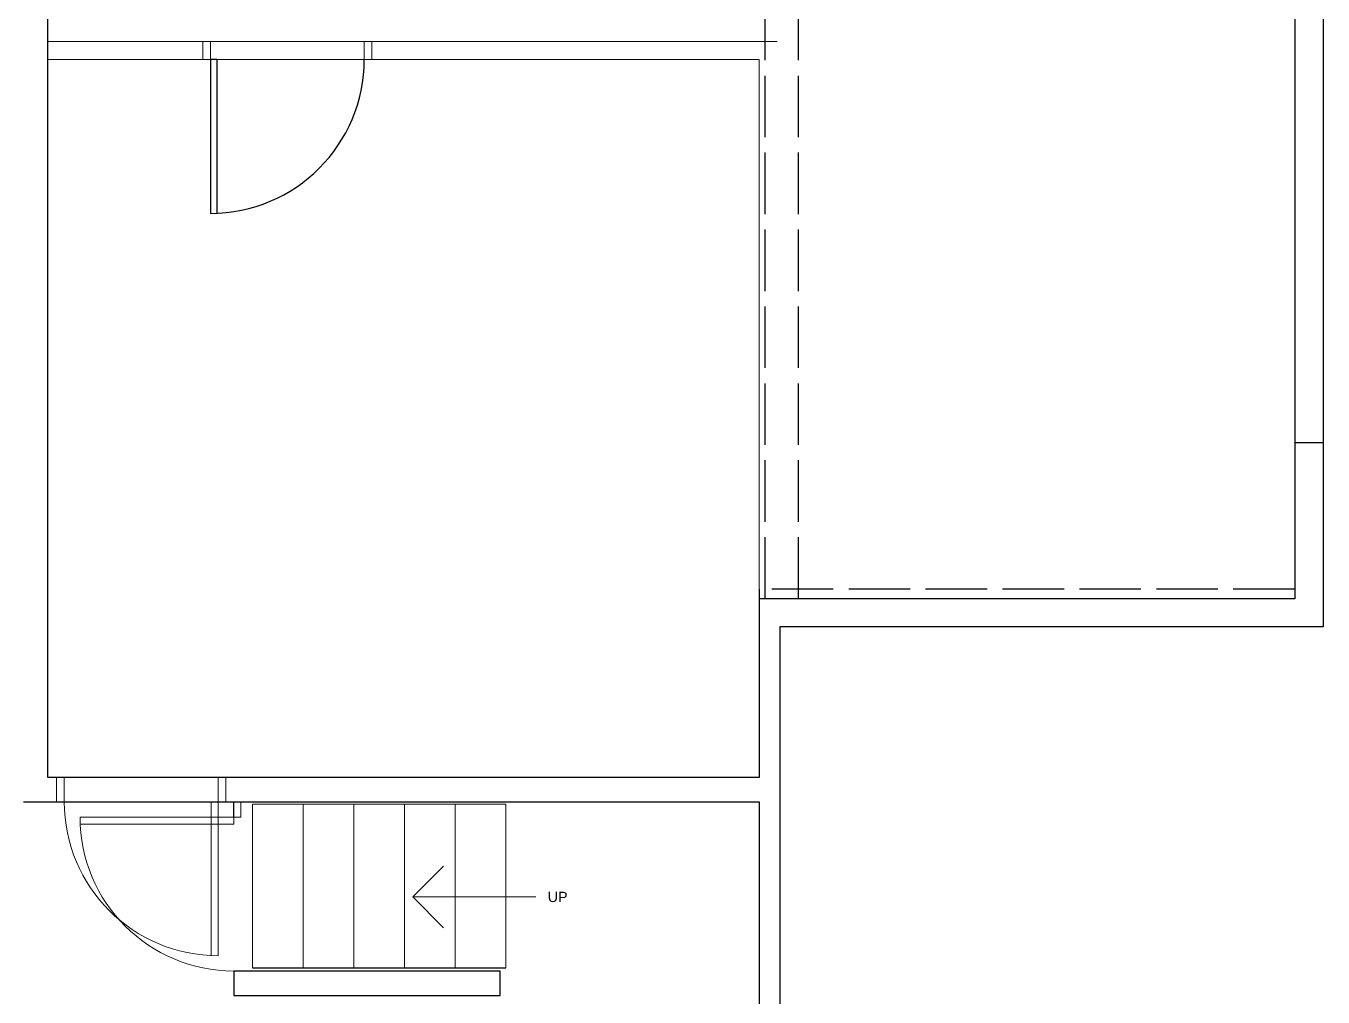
# Model space of a CAD drawing. Header units: inches. Extents: x 43 to 460, y 86 to 566.
# Drawn here: x 206.8 to 459.8, y 260.8 to 450.2 of the extents above; entities that cross this region are included whole.
import ezdxf

# ---------------------------------------------------------------- set-up
doc = ezdxf.new("R2010")
doc.units = ezdxf.units.IN
doc.header["$MEASUREMENT"] = 0
doc.linetypes.add('ACAD_ISO02W100', pattern=[15, 12, -3])
doc.layers.get('0').update_dxf_attribs({"color": 1, "lineweight": 9})
doc.layers.add('A101-Floorplan-1st-floor', color=7, linetype='Continuous', lineweight=9)
doc.styles.get("Standard").update_dxf_attribs({"font": 'Arial.ttf', "height": 2})

# ---------------------------------------------------------------- blocks, each defined once
blk = doc.blocks.new('lower-landing-to-garage-door')
at = {"layer": 'A101-Floorplan-1st-floor'}
for p, q in [((30, 0), (28.62, 0)), ((30, 0), (30, -30)), ((28.62, 0), (28.62, -29.97))]:
    blk.add_line(p, q, dxfattribs=at)
blk.add_arc((30, 0), 30, 180, 270, dxfattribs=at)
blk = doc.blocks.new('spandrel-door')
at = {"layer": 'A101-Floorplan-1st-floor'}
for p, q in [((0, 0), (-30, 0)), ((0, -1.38), (0, 0)), ((0, -1.38), (-29.97, -1.38))]:
    blk.add_line(p, q, dxfattribs=at)
blk.add_arc((0, 0), 30, 180, 270, dxfattribs=at)
blk = doc.blocks.new('L1-arrow')
at = {"lineweight": 5}
for p, q in [((188.32, -365.98), (182.32, -359.98)), ((182.32, -365.98), (164.32, -365.98)), ((182.32, -365.98), (188.32, -365.98)), ((188.32, -365.98), (182.32, -371.98))]:
    blk.add_line(p, q, dxfattribs=at)
blk = doc.blocks.new('garage-door-exit-to-trailer')
at = {"layer": 'A101-Floorplan-1st-floor', "lineweight": 30}
for p, q in [((0, 0), (0, -30)), ((1.25, 0), (0, 0)), ((1.25, 0), (1.25, -29.97))]:
    blk.add_line(p, q, dxfattribs=at)
blk.add_arc((0, 0), 30, 270, 0, dxfattribs=at)

msp = doc.modelspace()

# ---------------------------------------------------------------- linework, layer by layer
at = {"layer": 'A101-Floorplan-1st-floor', "lineweight": -3}
for p, q in [((459.75, 566.3), (459.75, 332.96)), ((454.25, 368.93), (459.75, 368.93)), ((459.75, 332.96), (353.82, 332.96)), ((353.82, 332.96), (353.82, 86.18)), ((206.32, 298.86), (349.82, 298.86)), ((247.37, 295.86), (247.37, 298.86)), ((349.82, 298.86), (349.82, 228.07)), ((251, 266.48), (300.38, 266.48))]:
    msp.add_line(p, q, dxfattribs=at)
at = {"layer": 'A101-Floorplan-1st-floor', "linetype": 'ACAD_ISO02W100', "lineweight": -3}
for p, q in [((350.94, 338.46), (350.94, 560.61)), ((357.44, 338.46), (357.44, 560.61)), ((454.25, 340.36), (349.82, 340.36))]:
    msp.add_line(p, q, dxfattribs=at)
at = {"layer": 'A101-Floorplan-1st-floor', "lineweight": 5}
for p, q in [((211.07, 447.11), (353.32, 447.11)), ((241.29, 443.61), (241.29, 447.11)), ((242.79, 443.61), (242.79, 447.11)), ((272.78, 443.61), (272.78, 447.11)), ((274.28, 443.61), (274.28, 447.11)), ((212.76, 303.61), (212.76, 298.86)), ((214.26, 303.61), (214.26, 298.86)), ((244.29, 298.86), (244.29, 303.61)), ((245.79, 298.86), (245.79, 303.61)), ((248.75, 295.86), (248.75, 298.86)), ((300.38, 298.42), (251, 298.42)), ((251, 266.48), (251, 298.42)), ((260.88, 266.48), (260.88, 298.42)), ((270.75, 266.48), (270.75, 298.42)), ((280.63, 266.48), (280.63, 298.42)), ((290.5, 266.48), (290.5, 298.42)), ((300.38, 266.48), (300.38, 298.42)), ((247.37, 295.86), (248.75, 295.86))]:
    msp.add_line(p, q, dxfattribs=at)
at = {"layer": 'A101-Floorplan-1st-floor', "lineweight": -3}
msp.add_lwpolyline([(349.82, 340.36), (349.82, 303.61), (211.07, 303.61), (211.07, 560.61), (454.25, 560.61), (454.25, 338.46), (349.82, 338.46)], dxfattribs=at)
at = {"layer": 'A101-Floorplan-1st-floor', "lineweight": 5}
msp.add_lwpolyline([(349.82, 443.61), (349.82, 303.61), (211.07, 303.61), (211.07, 443.61)], close=True, dxfattribs=at)
at = {"layer": 'A101-Floorplan-1st-floor', "lineweight": -3}
msp.add_lwpolyline([(247.37, 261.11), (299.27, 261.11), (299.27, 265.86), (247.37, 265.86)], close=True, dxfattribs=at)

# ---------------------------------------------------------------- block references
at = {"lineweight": -3}
msp.add_blockref('garage-door-exit-to-trailer', (242.79, 443.61), dxfattribs=at)
at = {"layer": 'A101-Floorplan-1st-floor', "lineweight": -3}
for name, p in [('lower-landing-to-garage-door', (214.29, 298.86)), ('spandrel-door', (247.37, 295.86))]:
    msp.add_blockref(name, p, dxfattribs=at)
at = {"layer": 'A101-Floorplan-1st-floor', "lineweight": 5, "rotation": 180}
msp.add_blockref('L1-arrow', (470.59, -85.66), dxfattribs=at)

# ---------------------------------------------------------------- texts
at = {"layer": 'A101-Floorplan-1st-floor', "lineweight": 5}
msp.add_text('UP', height=2, dxfattribs=at).set_placement((308.56, 279.32))

doc.saveas('drawing.dxf')
